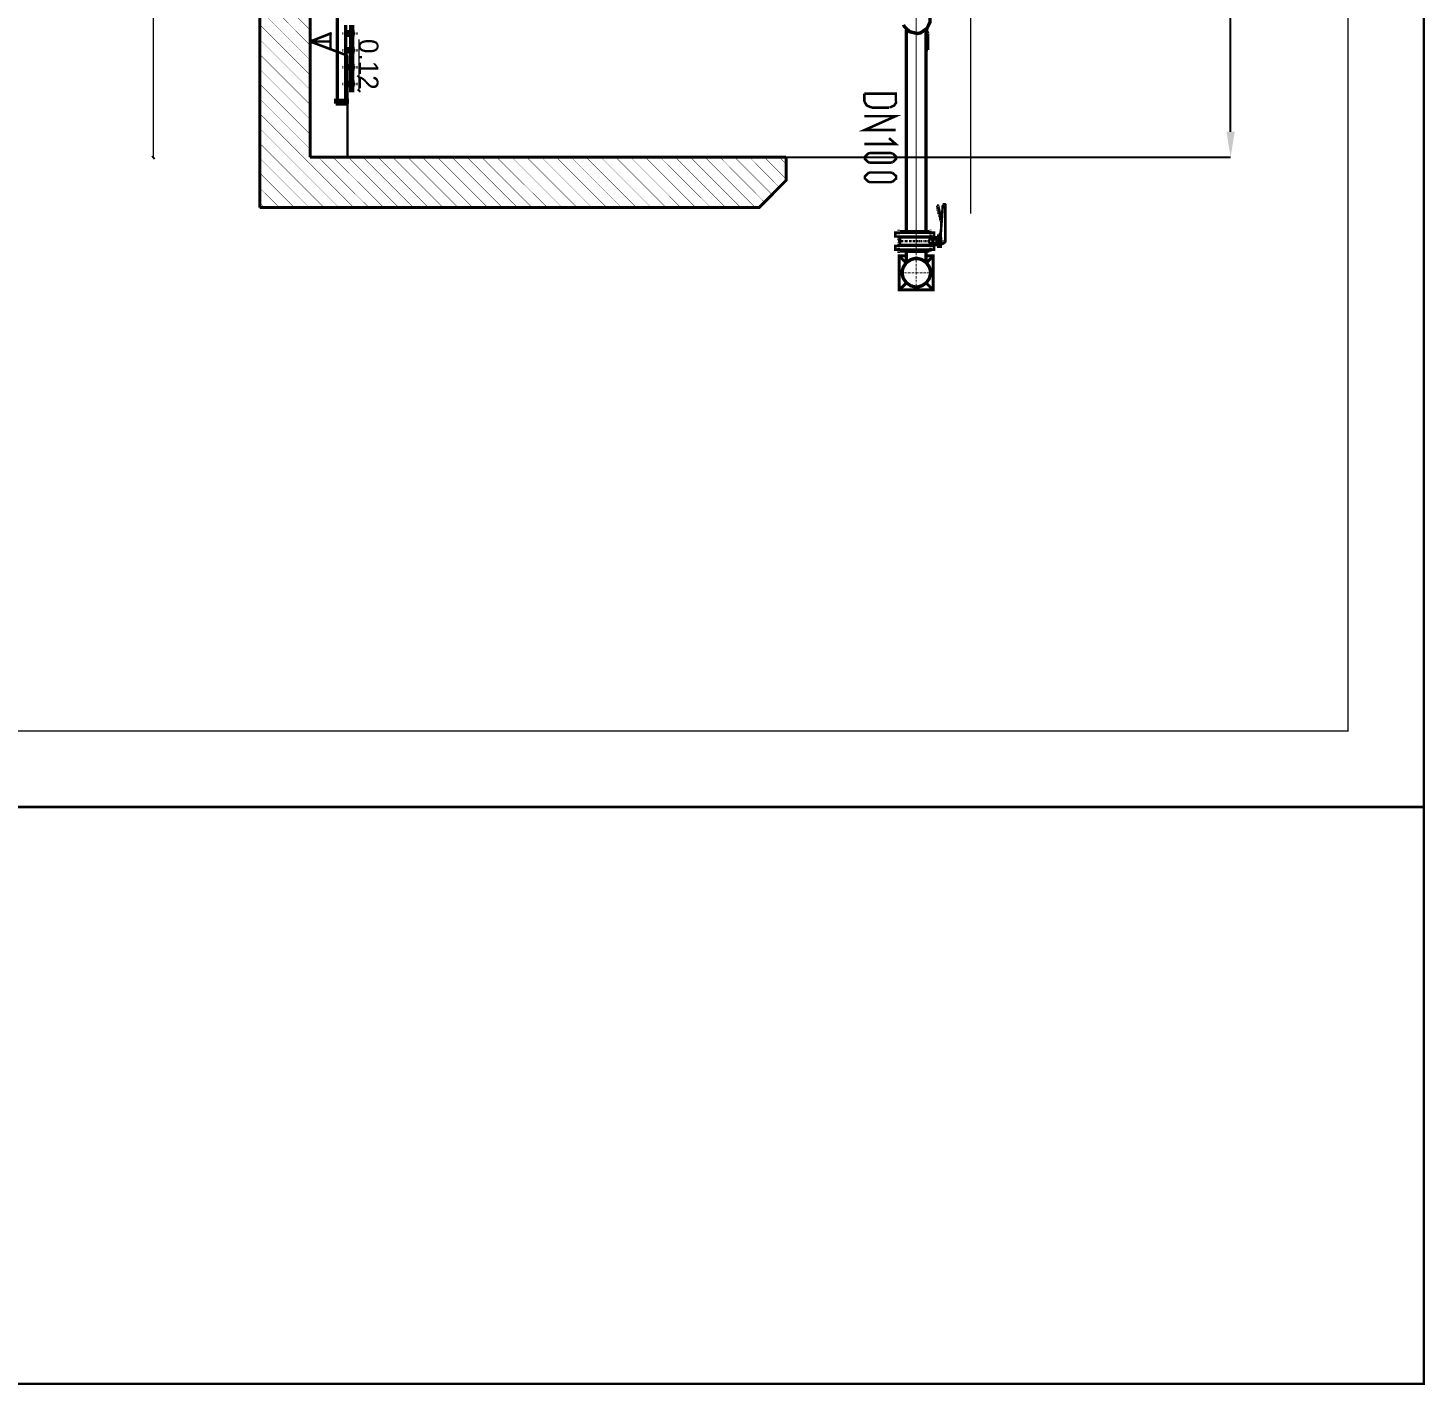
# Model space of a CAD drawing. Extents: x 0.4 to 11.4, y 0.4 to 16.2.
# Drawn here: x 5.86 to 11.35, y 0.39 to 5.72 of the extents above; entities that cross this region are included whole.
import ezdxf

# ---------------------------------------------------------------- set-up
doc = ezdxf.new("R2010")
doc.units = 0
doc.header["$MEASUREMENT"] = 0
doc.dimstyles.get("Standard").update_dxf_attribs({"dimtxt": 0.1, "dimasz": 0.1, "dimexe": 1.25, "dimexo": 0.625, "dimtad": 1, "dimtih": 1, "dimtxsty": 'Standard', "dimcen": 2.5, "dimazin": 3, "dimtfac": 1, "dimtmove": 0, "dimatfit": 3})

# ---------------------------------------------------------------- blocks, each defined once
blk = doc.blocks.new('_CLOSEDFILLED')
at = {"color": 0, "linetype": 'BYBLOCK'}
blk.add_solid([(-1, 0.164), (0, 0), (-1, -0.164)], dxfattribs=at)
blk = doc.blocks.new('*D6')
for p, q in [((9.5612, 12.8227), (10.5862, 12.8227)), ((10.5862, 9.3686), (10.5862, 12.7227)), ((10.5862, 5.3145), (10.5862, 8.6686)), ((8.8378, 5.2145), (10.5862, 5.2145))]:
    blk.add_line(p, q)
at = {"layer": 'Defpoints'}
for p in [(9.5612, 12.8227), (8.8378, 5.2145), (10.5862, 5.2145)]:
    blk.add_point(p, dxfattribs=at)
at = {"xscale": 0.1, "yscale": 0.1}
for p, rotation in [((10.5862, 12.8227), 90), ((10.5862, 5.2145), 270)]:
    blk.add_blockref('_CLOSEDFILLED', p, dxfattribs=dict(at, rotation=rotation))
at = {"insert": (10.5862, 9.0186), "char_height": 0.1, "attachment_point": 5, "rotation": 270}
blk.add_mtext('7500 mm', dxfattribs=at)

msp = doc.modelspace()

# ---------------------------------------------------------------- linework, layer by layer
at = {"color": 0}
for points, const_width in [([(11.3461, 0.39111), (11.3461, 16.1828), (0.3661, 16.1828), (0.3661, 0.39111), (11.3461, 0.39111)], 0.01), ([(11.0478, 2.95779), (11.0478, 15.8844), (0.66444, 15.8844), (0.68945, 2.95779), (11.0478, 2.95779)], 0.005), ([(9.43446, 5.02447), (9.43446, 5.02447)], 0.01), ([(9.26779, 4.90278), (9.29113, 4.90278), (9.29113, 4.9011), (9.39611, 4.9011), (9.39611, 4.90278), (9.41943, 4.90278), (9.41943, 4.91775), (9.39611, 4.91775), (9.39611, 4.92279), (9.29113, 4.92279), (9.29113, 4.91775), (9.26779, 4.91775), (9.26779, 4.90278)], 0.01), ([(9.28108, 4.92443), (9.28108, 4.92443)], 0.01), ([(9.28108, 4.90944), (9.28108, 4.90944)], 0.01), ([(9.28108, 4.88781), (9.28108, 4.88781)], 0.01), ([(9.28614, 4.89947), (9.43608, 4.89947), (9.43608, 4.86947), (9.28614, 4.86947), (9.28614, 4.89947)], 0.01), ([(9.40608, 4.88781), (9.40608, 4.88781)], 0.01), ([(9.44276, 4.90608), (9.43608, 4.90608), (9.43608, 4.86279), (9.44276, 4.86279), (9.44276, 4.90608)], 0.01), ([(9.44276, 4.86279), (9.44612, 4.86279), (9.44612, 4.91114), (9.44276, 4.91114), (9.44276, 4.86279)], 0.01), ([(9.44612, 4.87944), (9.44775, 4.87944), (9.44775, 4.88781), (9.44612, 4.88781), (9.44612, 4.87944)], 0.01), ([(9.26779, 4.8661), (9.29113, 4.8661), (9.29113, 4.86778), (9.39611, 4.86778), (9.39611, 4.8661), (9.41943, 4.8661), (9.41943, 4.85113), (9.39611, 4.85113), (9.39611, 4.84446), (9.29113, 4.84446), (9.29113, 4.85113), (9.26779, 4.85113), (9.26779, 4.8661)], 0.01), ([(9.28108, 4.88113), (9.28108, 4.88113)], 0.01), ([(9.28944, 4.88444), (9.28944, 4.88444)], 0.01), ([(9.30447, 4.88444), (9.30447, 4.88444)], 0.01), ([(9.38781, 4.84446), (9.31108, 4.84446), (9.38781, 4.84446)], 0.01333), ([(9.31944, 4.88444), (9.31944, 4.88444)], 0.01), ([(9.33442, 4.88444), (9.33442, 4.88444)], 0.01), ([(9.34944, 4.84446), (9.34944, 4.84446)], 0.00333), ([(9.40608, 4.88444), (9.40608, 4.88444)], 0.01), ([(9.40608, 4.88113), (9.40608, 4.88113)], 0.01), ([(9.40608, 4.83946), (9.40608, 4.83946)], 0.01), ([(9.42111, 4.88444), (9.42111, 4.88444)], 0.01), ([(9.43608, 4.88444), (9.43608, 4.88444)], 0.01), ([(9.45111, 4.88444), (9.45111, 4.88444)], 0.01), ([(9.40608, 4.76025), (9.40608, 4.76574), (9.40175, 4.78201), (9.38976, 4.79981), (9.37201, 4.81179), (9.35574, 4.81614), (9.35026, 4.81614), (9.34483, 4.81614), (9.32856, 4.81179), (9.31082, 4.79981), (9.29883, 4.78201), (9.29443, 4.76574), (9.29443, 4.76025), (9.29443, 4.75483), (9.29883, 4.73856), (9.31082, 4.72081), (9.32856, 4.70882), (9.34483, 4.70443), (9.35026, 4.70443), (9.35574, 4.70443), (9.37201, 4.70882), (9.38976, 4.72081), (9.40175, 4.73856), (9.40608, 4.75483), (9.40608, 4.76025)], 0.01333), ([(9.28276, 4.75944), (9.28276, 4.75944)], 0.00333), ([(9.34944, 4.74946), (9.34944, 4.74946)], 0.00333), ([(9.34944, 4.73443), (9.34944, 4.73443)], 0.00333), ([(9.34944, 4.71946), (9.34944, 4.71946)], 0.00333), ([(9.34944, 4.70443), (9.34944, 4.70443)], 0.00333), ([(9.34944, 4.69276), (9.34944, 4.69276)], 0.00333)]:
    msp.add_lwpolyline(points, close=True, dxfattribs=dict(at, const_width=const_width))
for points, const_width in [([(9.56108, 13.0211), (9.56446, 4.99278)], 0.005), ([(6.34944, 5.21446), (6.34944, 11.8294)], 0.005), ([(6.9661, 5.21446), (6.9661, 11.8294)], 0.01167), ([(6.76779, 5.01611), (6.76779, 11.7078)], 0.01167), ([(9.34944, 4.84446), (9.34944, 8.81446)], 0.00333), ([(6.76779, 5.91276), (6.9661, 5.71446)], 0.00167), ([(6.76779, 5.85444), (6.9661, 5.65446)], 0.00167), ([(6.76779, 5.79443), (6.9661, 5.59614)], 0.00167), ([(9.29986, 5.73546), (9.30225, 5.72944), (9.32411, 5.7079), (9.354, 5.70085), (9.36035, 5.70204), (9.36675, 5.70329), (9.39204, 5.72076), (9.40446, 5.74664), (9.40446, 5.75526), (9.40446, 5.76394), (9.39204, 5.78988), (9.36675, 5.80729), (9.36035, 5.80849), (9.354, 5.80974), (9.32411, 5.80268), (9.30225, 5.78114), (9.29986, 5.77507)], 0.01333), ([(6.76779, 5.73611), (6.9661, 5.53776)], 0.00167), ([(6.9661, 5.72944), (6.9661, 5.61111)], 0.01), ([(9.31108, 4.92279), (9.31108, 5.7161)], 0.01333), ([(9.38781, 4.92279), (9.38781, 5.7161)], 0.01333), ([(9.39111, 5.70111), (9.38781, 5.70942), (9.39279, 5.7111)], 0.01), ([(9.38781, 5.7161), (9.38943, 5.7111)], 0.01), ([(9.39111, 5.71946), (9.39279, 5.7111), (9.39611, 5.70281)], 0.01), ([(6.76779, 5.67779), (6.9661, 5.47944)], 0.00167), ([(7.05111, 5.70281), (6.9661, 5.66943)], 0.01), ([(7.1161, 5.61279), (6.9661, 5.66943)], 0.01), ([(6.9661, 5.66943), (7.05111, 5.66943)], 0.01), ([(7.04611, 5.63444), (7.04611, 5.70611)], 0.01), ([(7.15776, 5.47613), (7.15776, 5.52946), (7.15776, 5.67779)], 0.005), ([(9.39111, 5.70031), (9.39111, 5.70079), (9.3909, 5.7021), (9.39085, 5.70221)], 0.01), ([(9.39111, 5.63612), (9.39111, 5.69943)], 0.01), ([(9.39611, 5.70031), (9.39611, 5.70111), (9.39578, 5.70329), (9.39567, 5.7035)], 0.01), ([(9.39611, 5.63612), (9.39611, 5.69943)], 0.01), ([(6.76779, 5.61947), (6.9661, 5.42111)], 0.00167), ([(7.11279, 5.21278), (7.11279, 5.61279)], 0.01), ([(9.39111, 5.63612), (9.39611, 5.63612)], 0.01), ([(6.76779, 5.56108), (6.9661, 5.36279)], 0.00167), ([(6.76779, 5.50276), (6.9661, 5.30447)], 0.00167), ([(6.76779, 5.44444), (6.9661, 5.2461)], 0.00167), ([(9.14611, 5.46446), (9.14611, 5.43278)], 0.01), ([(9.26942, 5.43278), (9.26942, 5.46446), (9.16613, 5.46446), (9.14611, 5.46446)], 0.01), ([(6.76779, 5.38612), (7.13781, 5.01611)], 0.00167), ([(9.14779, 5.4336), (9.14779, 5.42964), (9.15588, 5.41775), (9.17046, 5.41114), (9.17529, 5.41114)], 0.01), ([(9.17443, 5.40944), (9.24278, 5.40944)], 0.01), ([(9.2436, 5.41114), (9.24849, 5.41114), (9.26307, 5.41775), (9.27111, 5.42964), (9.27111, 5.4336)], 0.01), ([(9.14611, 5.37608), (9.26942, 5.37608), (9.14611, 5.32113), (9.26942, 5.32113)], 0.01), ([(6.76779, 5.32781), (7.07943, 5.01611)], 0.00167), ([(9.24278, 5.28944), (9.26942, 5.26611), (9.16613, 5.26611), (9.14611, 5.26611)], 0.01), ([(6.76779, 5.26942), (7.02111, 5.01611)], 0.00167), ([(8.83778, 5.21446), (6.9661, 5.21446)], 0.01167), ([(8.24946, 5.01611), (8.73112, 5.01611), (8.83778, 5.12278), (8.83778, 5.21446)], 0.01167), ([(9.16146, 5.22803), (9.1594, 5.22738), (9.14779, 5.21582), (9.14779, 5.21197), (9.14779, 5.20796), (9.1594, 5.19656), (9.16146, 5.19586)], 0.01), ([(9.257, 5.22894), (9.24914, 5.23079), (9.16812, 5.23079), (9.16021, 5.22894)], 0.01), ([(9.25722, 5.19575), (9.25933, 5.19646), (9.27111, 5.20811), (9.27111, 5.21197), (9.27111, 5.21604), (9.25933, 5.22749), (9.25722, 5.22814)], 0.01), ([(6.76779, 5.2111), (6.96278, 5.01611)], 0.00167), ([(6.99778, 5.21446), (7.19775, 5.01611)], 0.00167), ([(7.0561, 5.21446), (7.25612, 5.01611)], 0.00167), ([(7.1161, 5.21446), (7.31446, 5.01611)], 0.00167), ([(7.17443, 5.21446), (7.37278, 5.01611)], 0.00167), ([(7.23281, 5.21446), (7.4311, 5.01611)], 0.00167), ([(7.29113, 5.21446), (7.48942, 5.01611)], 0.00167), ([(7.34944, 5.21446), (7.54779, 5.01611)], 0.00167), ([(7.40776, 5.21446), (7.60612, 5.01611)], 0.00167), ([(7.4661, 5.21446), (7.66444, 5.01611)], 0.00167), ([(7.52447, 5.21446), (7.72276, 5.01611)], 0.00167), ([(7.58279, 5.21446), (7.78108, 5.01611)], 0.00167), ([(7.64111, 5.21446), (7.83946, 5.01611)], 0.00167), ([(7.69943, 5.21446), (7.89947, 5.01611)], 0.00167), ([(7.75944, 5.21446), (7.95779, 5.01611)], 0.00167), ([(7.81776, 5.21446), (8.01611, 5.01611)], 0.00167), ([(7.87608, 5.21446), (8.07443, 5.01611)], 0.00167), ([(7.93446, 5.21446), (8.13276, 5.01611)], 0.00167), ([(7.99278, 5.21446), (8.19114, 5.01611)], 0.00167), ([(8.05111, 5.21446), (8.24946, 5.01611)], 0.00167), ([(8.10943, 5.21446), (8.30778, 5.01611)], 0.00167), ([(8.16775, 5.21446), (8.3661, 5.01611)], 0.00167), ([(8.22613, 5.21446), (8.42443, 5.01611)], 0.00167), ([(8.28444, 5.21446), (8.48281, 5.01611)], 0.00167), ([(8.34278, 5.21446), (8.54275, 5.01611)], 0.00167), ([(8.40278, 5.21446), (8.60113, 5.01611)], 0.00167), ([(8.4611, 5.21446), (8.65944, 5.01611)], 0.00167), ([(8.51942, 5.21446), (8.71778, 5.01611)], 0.00167), ([(8.57781, 5.21446), (8.75276, 5.03776)], 0.00167), ([(8.63613, 5.21446), (8.78276, 5.06776)], 0.00167), ([(8.69444, 5.21446), (8.81108, 5.09614)], 0.00167), ([(8.75276, 5.21446), (8.83778, 5.12944)], 0.00167), ([(8.81108, 5.21446), (8.83778, 5.18778)], 0.00167), ([(9.16021, 5.19493), (9.16812, 5.19314), (9.24914, 5.19314), (9.257, 5.19493)], 0.01), ([(6.76779, 5.15278), (6.90446, 5.01611)], 0.00167), ([(9.16146, 5.15136), (9.1594, 5.15072), (9.14779, 5.13917), (9.14779, 5.13525), (9.14779, 5.13124), (9.1594, 5.1199), (9.16146, 5.11919)], 0.01), ([(9.257, 5.15229), (9.24914, 5.15414), (9.16812, 5.15414), (9.16021, 5.15229)], 0.01), ([(9.16021, 5.11828), (9.16812, 5.11649), (9.24914, 5.11649), (9.257, 5.11828)], 0.01), ([(9.25722, 5.11908), (9.25933, 5.11979), (9.27111, 5.1314), (9.27111, 5.13525), (9.27111, 5.13932), (9.25933, 5.15082), (9.25722, 5.15147)], 0.01), ([(6.76779, 5.09278), (6.84614, 5.01611)], 0.00167), ([(8.30279, 5.01611), (6.76779, 5.01611)], 0.01167), ([(6.76779, 5.03444), (6.78776, 5.01611)], 0.00167), ([(9.43278, 5.02279), (9.43278, 5.01779)], 0.01), ([(9.43278, 5.01824), (9.43283, 5.01812), (9.43311, 5.01699), (9.43317, 5.01687)], 0.01), ([(9.43278, 5.01611), (9.43446, 5.01281)], 0.01), ([(9.43451, 5.00786), (9.43446, 5.0076), (9.435, 5.00499), (9.43511, 5.00472)], 0.01), ([(9.43522, 5.02442), (9.43506, 5.02442), (9.43446, 5.02365), (9.43446, 5.02354)], 0.01), ([(9.43446, 5.00944), (9.43446, 5.00613)], 0.01), ([(9.43446, 5.00276), (9.43778, 4.99946)], 0.01), ([(9.43608, 5.02382), (9.43608, 5.02393), (9.43533, 5.02447), (9.43522, 5.02442)], 0.01), ([(9.43604, 5.01107), (9.43608, 5.01129), (9.43588, 5.01351), (9.43576, 5.01367)], 0.01), ([(9.44943, 4.96778), (9.43608, 5.02279)], 0.01), ([(9.43778, 4.99778), (9.43778, 4.99278)], 0.01), ([(9.43946, 4.99832), (9.43951, 4.99854), (9.43896, 5.00071), (9.43881, 5.00087)], 0.01), ([(9.44612, 4.91114), (9.45443, 5.0261)], 0.01), ([(9.45861, 5.02946), (9.45801, 5.02946), (9.45617, 5.02746), (9.45611, 5.02713)], 0.01), ([(9.45779, 5.02946), (9.4611, 5.02946)], 0.01), ([(9.46446, 5.02696), (9.46446, 5.02761), (9.46263, 5.02946), (9.46197, 5.02946)], 0.01), ([(9.46446, 5.0261), (9.46446, 4.88276)], 0.01), ([(9.43778, 4.99393), (9.43778, 4.99371), (9.43842, 4.99143), (9.43853, 4.99121)], 0.01), ([(9.43778, 4.98942), (9.44114, 4.98779)], 0.01), ([(9.44114, 4.98443), (9.44114, 4.97944)], 0.01), ([(9.44276, 4.98535), (9.44276, 4.98594), (9.44217, 4.98753), (9.442, 4.98768)], 0.01), ([(9.44276, 4.98019), (9.44282, 4.98004), (9.44347, 4.97803), (9.44358, 4.97786)], 0.01), ([(9.44276, 4.97775), (9.44444, 4.97444)], 0.01), ([(9.44444, 4.97276), (9.44444, 4.96778)], 0.01), ([(9.44444, 4.96892), (9.44444, 4.96869), (9.4451, 4.96642), (9.44521, 4.96619)], 0.01), ([(9.44444, 4.96446), (9.44612, 4.96278)], 0.01), ([(9.44607, 4.97331), (9.44612, 4.97358), (9.44547, 4.97586), (9.44532, 4.97601)], 0.01), ([(9.44775, 4.96181), (9.44781, 4.96208), (9.44715, 4.96419), (9.447, 4.96436)], 0.01), ([(9.44775, 4.9611), (9.44775, 4.95281)], 0.01), ([(9.44775, 4.95378), (9.44775, 4.95329), (9.44819, 4.95182), (9.44824, 4.95167)], 0.01), ([(9.44775, 4.95111), (9.44943, 4.94943)], 0.01), ([(9.28108, 4.92947), (9.28108, 4.9311)], 0.01), ([(9.28108, 4.92611), (9.28108, 4.92779)], 0.01), ([(9.28108, 4.91444), (9.28108, 4.91613), (9.28108, 4.91775), (9.28108, 4.91943), (9.28108, 4.92111), (9.28108, 4.92279)], 0.01), ([(9.28108, 4.91114), (9.28108, 4.91276)], 0.01), ([(9.28108, 4.89947), (9.28108, 4.9011), (9.28108, 4.90278), (9.28108, 4.90446), (9.28108, 4.90608), (9.28108, 4.90776)], 0.01), ([(9.28108, 4.89442), (9.28108, 4.89611), (9.28108, 4.89779)], 0.01), ([(9.28108, 4.88781), (9.28108, 4.88943), (9.28108, 4.89111), (9.28108, 4.89279)], 0.01), ([(9.39779, 4.89947), (9.39779, 4.9011), (9.28944, 4.9011), (9.28944, 4.89947)], 0.01), ([(9.39611, 4.91775), (9.29113, 4.91775)], 0.01), ([(9.29113, 4.90278), (9.39611, 4.90278)], 0.01), ([(9.39779, 4.89279), (9.4011, 4.89111), (9.43608, 4.89111), (9.43608, 4.87776), (9.4011, 4.87776), (9.39779, 4.87608)], 0.01), ([(9.40608, 4.92779), (9.40608, 4.92947)], 0.01), ([(9.40608, 4.91775), (9.40608, 4.91943), (9.40608, 4.92111), (9.40608, 4.92279), (9.40608, 4.92443), (9.40608, 4.92611)], 0.01), ([(9.40608, 4.91276), (9.40608, 4.91444), (9.40608, 4.91613)], 0.01), ([(9.40608, 4.90278), (9.40608, 4.90446), (9.40608, 4.90608), (9.40608, 4.90776), (9.40608, 4.90944), (9.40608, 4.91114)], 0.01), ([(9.40608, 4.89779), (9.40608, 4.89947), (9.40608, 4.9011)], 0.01), ([(9.40608, 4.88781), (9.40608, 4.88943), (9.40608, 4.89111), (9.40608, 4.89279), (9.40608, 4.89442), (9.40608, 4.89611)], 0.01), ([(9.4611, 4.87776), (9.44775, 4.8711), (9.44612, 4.92279)], 0.01), ([(9.28444, 4.88444), (9.28276, 4.88444), (9.28108, 4.88444), (9.27946, 4.88444), (9.27778, 4.88444)], 0.01), ([(9.28108, 4.88113), (9.28108, 4.87944), (9.28108, 4.87776)], 0.01), ([(9.28108, 4.87608), (9.28108, 4.87446)], 0.01), ([(9.28108, 4.87278), (9.28108, 4.8711), (9.28108, 4.86947), (9.28108, 4.86778), (9.28108, 4.8661), (9.28108, 4.86442), (9.28108, 4.86279)], 0.01), ([(9.28108, 4.86111), (9.28108, 4.85943)], 0.01), ([(9.28108, 4.85781), (9.28108, 4.85612), (9.28108, 4.85444), (9.28108, 4.85275), (9.28108, 4.85113), (9.28108, 4.84944), (9.28108, 4.84776)], 0.01), ([(9.28108, 4.84614), (9.28108, 4.84446)], 0.01), ([(9.28108, 4.84278), (9.28108, 4.8411), (9.28108, 4.83946), (9.28108, 4.83778)], 0.01), ([(9.28776, 4.88444), (9.28614, 4.88444)], 0.01), ([(9.39779, 4.86947), (9.39779, 4.86778), (9.28944, 4.86778), (9.28944, 4.86947)], 0.01), ([(9.29943, 4.88444), (9.29779, 4.88444), (9.29611, 4.88444), (9.29443, 4.88444), (9.29275, 4.88444), (9.29113, 4.88444)], 0.01), ([(9.29113, 4.8661), (9.39611, 4.8661)], 0.01), ([(9.39611, 4.85113), (9.29113, 4.85113)], 0.01), ([(9.30279, 4.88444), (9.30111, 4.88444)], 0.01), ([(9.31446, 4.88444), (9.31278, 4.88444), (9.31108, 4.88444), (9.30946, 4.88444), (9.30778, 4.88444), (9.3061, 4.88444)], 0.01), ([(9.38781, 4.79943), (9.38781, 4.84446), (9.31108, 4.84446), (9.31108, 4.79943)], 0.01333), ([(9.31776, 4.88444), (9.31614, 4.88444)], 0.01), ([(9.32943, 4.88444), (9.32781, 4.88444), (9.32611, 4.88444), (9.32443, 4.88444), (9.32275, 4.88444), (9.32112, 4.88444)], 0.01), ([(9.33279, 4.88444), (9.33111, 4.88444)], 0.01), ([(9.34446, 4.88444), (9.34278, 4.88444), (9.3411, 4.88444), (9.33946, 4.88444), (9.33778, 4.88444), (9.3361, 4.88444)], 0.01), ([(9.34944, 4.88444), (9.34776, 4.88444), (9.34614, 4.88444)], 0.01), ([(9.35943, 4.88444), (9.35781, 4.88444), (9.35612, 4.88444), (9.35444, 4.88444), (9.35275, 4.88444), (9.35113, 4.88444)], 0.01), ([(9.34944, 4.84278), (9.34944, 4.8411)], 0.00333), ([(9.34944, 4.83946), (9.34944, 4.83778), (9.34944, 4.8361), (9.34944, 4.83442), (9.34944, 4.83279), (9.34944, 4.83111), (9.34944, 4.82943)], 0.00333), ([(9.36442, 4.88444), (9.36279, 4.88444), (9.36111, 4.88444)], 0.01), ([(9.37446, 4.88444), (9.37278, 4.88444), (9.3711, 4.88444), (9.36947, 4.88444), (9.36778, 4.88444), (9.3661, 4.88444)], 0.01), ([(9.37944, 4.88444), (9.37776, 4.88444), (9.37608, 4.88444)], 0.01), ([(9.38943, 4.88444), (9.38781, 4.88444), (9.38613, 4.88444), (9.38444, 4.88444), (9.38276, 4.88444), (9.38112, 4.88444)], 0.01), ([(9.39442, 4.88444), (9.39279, 4.88444), (9.39111, 4.88444)], 0.01), ([(9.40446, 4.88444), (9.40278, 4.88444), (9.4011, 4.88444), (9.39947, 4.88444), (9.39779, 4.88444), (9.39611, 4.88444)], 0.01), ([(9.40608, 4.88113), (9.40608, 4.87944), (9.40608, 4.87776), (9.40608, 4.87608), (9.40608, 4.87446)], 0.01), ([(9.40608, 4.87278), (9.40608, 4.8711)], 0.01), ([(9.40608, 4.86947), (9.40608, 4.86778), (9.40608, 4.8661), (9.40608, 4.86442), (9.40608, 4.86279), (9.40608, 4.86111), (9.40608, 4.85943)], 0.01), ([(9.40608, 4.85781), (9.40608, 4.85612)], 0.01), ([(9.40608, 4.85444), (9.40608, 4.85275), (9.40608, 4.85113), (9.40608, 4.84944), (9.40608, 4.84776), (9.40608, 4.84614), (9.40608, 4.84446)], 0.01), ([(9.40608, 4.84278), (9.40608, 4.8411)], 0.01), ([(9.40944, 4.88444), (9.40776, 4.88444)], 0.01), ([(9.41943, 4.88444), (9.41775, 4.88444), (9.41613, 4.88444), (9.41444, 4.88444), (9.41276, 4.88444), (9.41114, 4.88444)], 0.01), ([(9.42443, 4.88444), (9.42279, 4.88444)], 0.01), ([(9.43446, 4.88444), (9.43278, 4.88444), (9.4311, 4.88444), (9.42947, 4.88444), (9.42779, 4.88444), (9.42611, 4.88444)], 0.01), ([(9.43946, 4.88444), (9.43778, 4.88444)], 0.01), ([(9.44943, 4.88444), (9.44775, 4.88444), (9.44612, 4.88444), (9.44444, 4.88444), (9.44276, 4.88444), (9.44114, 4.88444)], 0.01), ([(9.45443, 4.88444), (9.45281, 4.88444)], 0.01), ([(9.4611, 4.88444), (9.45942, 4.88444), (9.45779, 4.88444), (9.45611, 4.88444)], 0.01), ([(9.46083, 4.87819), (9.46137, 4.87847), (9.46446, 4.88238), (9.46446, 4.88363)], 0.01), ([(9.31108, 4.82611), (9.28276, 4.82611), (9.28276, 4.69276), (9.41613, 4.69276), (9.41613, 4.82611), (9.38781, 4.82611)], 0.01167), ([(9.31108, 4.79779), (9.28276, 4.82611)], 0.01167), ([(9.34944, 4.82781), (9.34944, 4.82611)], 0.00333), ([(9.34944, 4.82443), (9.34944, 4.82275), (9.34944, 4.82113), (9.34944, 4.81944), (9.34944, 4.81776), (9.34944, 4.81614), (9.34944, 4.81446)], 0.00333), ([(9.34944, 4.81278), (9.34944, 4.81108)], 0.00333), ([(9.34944, 4.80946), (9.34944, 4.80778), (9.34944, 4.8061), (9.34944, 4.80447), (9.34944, 4.80279), (9.34944, 4.80111), (9.34944, 4.79943)], 0.00333), ([(9.34944, 4.79779), (9.34944, 4.79611)], 0.00333), ([(9.34944, 4.79443), (9.34944, 4.79275), (9.34944, 4.79113), (9.34944, 4.78944), (9.34944, 4.78776), (9.34944, 4.78614), (9.34944, 4.78444)], 0.00333), ([(9.34944, 4.78276), (9.34944, 4.78108)], 0.00333), ([(9.34944, 4.77946), (9.34944, 4.77778), (9.34944, 4.7761), (9.34944, 4.77447), (9.34944, 4.77279), (9.34944, 4.77111), (9.34944, 4.76942)], 0.00333), ([(9.41613, 4.82611), (9.38943, 4.79779)], 0.01167), ([(9.28444, 4.75944), (9.28614, 4.75944)], 0.00333), ([(9.28776, 4.75944), (9.28944, 4.75944), (9.29113, 4.75944), (9.29275, 4.75944), (9.29443, 4.75944), (9.29611, 4.75944), (9.29779, 4.75944)], 0.00333), ([(9.29943, 4.75944), (9.30111, 4.75944)], 0.00333), ([(9.30279, 4.75944), (9.30447, 4.75944), (9.3061, 4.75944), (9.30778, 4.75944), (9.30946, 4.75944), (9.31108, 4.75944), (9.31278, 4.75944)], 0.00333), ([(9.31446, 4.75944), (9.31614, 4.75944)], 0.00333), ([(9.31776, 4.75944), (9.31944, 4.75944), (9.32112, 4.75944), (9.32275, 4.75944), (9.32443, 4.75944), (9.32611, 4.75944), (9.32781, 4.75944)], 0.00333), ([(9.32943, 4.75944), (9.33111, 4.75944)], 0.00333), ([(9.33279, 4.75944), (9.33442, 4.75944), (9.3361, 4.75944), (9.33778, 4.75944), (9.33946, 4.75944), (9.3411, 4.75944), (9.34278, 4.75944)], 0.00333), ([(9.34446, 4.75944), (9.34614, 4.75944)], 0.00333), ([(9.34776, 4.75944), (9.34944, 4.75944), (9.35113, 4.75944), (9.35275, 4.75944), (9.35444, 4.75944), (9.35612, 4.75944), (9.35781, 4.75944)], 0.00333), ([(9.34944, 4.76779), (9.34944, 4.76611)], 0.00333), ([(9.34944, 4.76443), (9.34944, 4.76281), (9.34944, 4.76112), (9.34944, 4.75944), (9.34944, 4.75776), (9.34944, 4.75613), (9.34944, 4.75444)], 0.00333), ([(9.34944, 4.75276), (9.34944, 4.75108)], 0.00333), ([(9.34944, 4.74778), (9.34944, 4.7461), (9.34944, 4.74447), (9.34944, 4.74278), (9.34944, 4.7411), (9.34944, 4.73942)], 0.00333), ([(9.34944, 4.73779), (9.34944, 4.73611)], 0.00333), ([(9.34944, 4.73281), (9.34944, 4.73112), (9.34944, 4.72944), (9.34944, 4.72775), (9.34944, 4.72613), (9.34944, 4.72444)], 0.00333), ([(9.35943, 4.75944), (9.36111, 4.75944)], 0.00333), ([(9.36279, 4.75944), (9.36442, 4.75944), (9.3661, 4.75944), (9.36778, 4.75944), (9.36947, 4.75944), (9.3711, 4.75944), (9.37278, 4.75944)], 0.00333), ([(9.37446, 4.75944), (9.37608, 4.75944)], 0.00333), ([(9.37776, 4.75944), (9.37944, 4.75944), (9.38112, 4.75944), (9.38276, 4.75944), (9.38444, 4.75944), (9.38613, 4.75944), (9.38781, 4.75944)], 0.00333), ([(9.38943, 4.75944), (9.39111, 4.75944)], 0.00333), ([(9.39279, 4.75944), (9.39442, 4.75944), (9.39611, 4.75944), (9.39779, 4.75944), (9.39947, 4.75944), (9.4011, 4.75944), (9.40278, 4.75944)], 0.00333), ([(9.40446, 4.75944), (9.40608, 4.75944)], 0.00333), ([(9.40776, 4.75944), (9.40944, 4.75944), (9.41114, 4.75944), (9.41276, 4.75944), (9.41444, 4.75944), (9.41613, 4.75944)], 0.00333), ([(9.31108, 4.71946), (9.28276, 4.69276)], 0.01167), ([(9.34944, 4.72276), (9.34944, 4.72114)], 0.00333), ([(9.34944, 4.71778), (9.34944, 4.7161), (9.34944, 4.71446), (9.34944, 4.71278), (9.34944, 4.7111), (9.34944, 4.70942)], 0.00333), ([(9.34944, 4.70779), (9.34944, 4.70611)], 0.00333), ([(9.34944, 4.70281), (9.34944, 4.70111), (9.34944, 4.69943), (9.34944, 4.69775), (9.34944, 4.69613), (9.34944, 4.69444)], 0.00333), ([(9.41613, 4.69276), (9.38943, 4.71946)], 0.01167), ([(0.3661, 2.65944), (11.3461, 2.65944)], 0.01)]:
    msp.add_lwpolyline(points, dxfattribs=dict(at, const_width=const_width))
at = {"color": 173}
for points, const_width in [([(7.07275, 5.43778), (7.07275, 5.84278)], 0.01333), ([(7.10612, 5.43778), (7.10612, 5.73443)], 0.01333), ([(7.13276, 5.68778), (7.13444, 5.69114), (7.13444, 5.7111), (7.13276, 5.71278)], 0.01333), ([(7.09446, 5.70111), (7.09278, 5.70111), (7.0911, 5.70111)], 0.01), ([(7.09776, 5.70111), (7.09614, 5.70111)], 0.01), ([(7.10275, 5.70111), (7.10113, 5.70111), (7.09944, 5.70111)], 0.01), ([(7.10612, 5.70111), (7.10444, 5.70111)], 0.01), ([(7.10612, 5.69444), (7.10612, 5.70779), (7.12608, 5.70779)], 0.01333), ([(7.10612, 5.69444), (7.12608, 5.69444)], 0.01333), ([(7.11279, 5.70111), (7.11111, 5.70111), (7.10943, 5.70111), (7.10781, 5.70111), (7.10612, 5.70111)], 0.01), ([(7.11778, 5.70111), (7.1161, 5.70111), (7.11442, 5.70111), (7.11279, 5.70111)], 0.01), ([(7.12278, 5.70111), (7.1211, 5.70111), (7.11947, 5.70111)], 0.01), ([(7.12608, 5.70111), (7.12446, 5.70111)], 0.01), ([(7.13112, 5.70111), (7.12944, 5.70111), (7.12776, 5.70111)], 0.01), ([(7.13781, 5.70111), (7.13613, 5.70111), (7.13444, 5.70111), (7.13276, 5.70111), (7.13112, 5.70111)], 0.01), ([(7.14279, 5.70111), (7.14111, 5.70111), (7.13943, 5.70111), (7.13781, 5.70111)], 0.01), ([(7.14611, 5.70111), (7.14442, 5.70111)], 0.01), ([(7.1511, 5.70111), (7.14947, 5.70111), (7.14779, 5.70111)], 0.01), ([(7.15446, 5.70111), (7.15278, 5.70111)], 0.01), ([(7.09446, 5.63444), (7.09278, 5.63444), (7.0911, 5.63444)], 0.01), ([(7.09776, 5.63444), (7.09614, 5.63444)], 0.01), ([(7.10275, 5.63444), (7.10113, 5.63444), (7.09944, 5.63444)], 0.01), ([(7.10612, 5.63444), (7.10444, 5.63444)], 0.01), ([(7.10612, 5.62776), (7.10612, 5.64111), (7.12608, 5.64111)], 0.01333), ([(7.10612, 5.62776), (7.12608, 5.62776)], 0.01333), ([(7.11279, 5.63444), (7.11111, 5.63444), (7.10943, 5.63444), (7.10781, 5.63444), (7.10612, 5.63444)], 0.01), ([(7.11778, 5.63444), (7.1161, 5.63444), (7.11442, 5.63444), (7.11279, 5.63444)], 0.01), ([(7.12278, 5.63444), (7.1211, 5.63444), (7.11947, 5.63444)], 0.01), ([(7.12608, 5.63444), (7.12446, 5.63444)], 0.01), ([(7.13112, 5.63444), (7.12944, 5.63444), (7.12776, 5.63444)], 0.01), ([(7.13276, 5.62278), (7.13444, 5.62446), (7.13444, 5.64442), (7.13276, 5.64779)], 0.01333), ([(7.13781, 5.63444), (7.13613, 5.63444), (7.13444, 5.63444), (7.13276, 5.63444), (7.13112, 5.63444)], 0.01), ([(7.14279, 5.63444), (7.14111, 5.63444), (7.13943, 5.63444), (7.13781, 5.63444)], 0.01), ([(7.14611, 5.63444), (7.14442, 5.63444)], 0.01), ([(7.1511, 5.63444), (7.14947, 5.63444), (7.14779, 5.63444)], 0.01), ([(7.15446, 5.63444), (7.15278, 5.63444)], 0.01), ([(7.09446, 5.56776), (7.09278, 5.56776), (7.0911, 5.56776)], 0.01), ([(7.09776, 5.56776), (7.09614, 5.56776)], 0.01), ([(7.10275, 5.56776), (7.10113, 5.56776), (7.09944, 5.56776)], 0.01), ([(7.10612, 5.56776), (7.10444, 5.56776)], 0.01), ([(7.10612, 5.56278), (7.10612, 5.57443), (7.12608, 5.57443)], 0.01333), ([(7.10612, 5.56278), (7.12608, 5.56278)], 0.01333), ([(7.11279, 5.56776), (7.11111, 5.56776), (7.10943, 5.56776), (7.10781, 5.56776), (7.10612, 5.56776)], 0.01), ([(7.11778, 5.56776), (7.1161, 5.56776), (7.11442, 5.56776), (7.11279, 5.56776)], 0.01), ([(7.12278, 5.56776), (7.1211, 5.56776), (7.11947, 5.56776)], 0.01), ([(7.12608, 5.56776), (7.12446, 5.56776)], 0.01), ([(7.13112, 5.56776), (7.12944, 5.56776), (7.12776, 5.56776)], 0.01), ([(7.13276, 5.5561), (7.13444, 5.55778), (7.13444, 5.57781), (7.13276, 5.58111)], 0.01333), ([(7.13781, 5.56776), (7.13613, 5.56776), (7.13444, 5.56776), (7.13276, 5.56776), (7.13112, 5.56776)], 0.01), ([(7.14279, 5.56776), (7.14111, 5.56776), (7.13943, 5.56776), (7.13781, 5.56776)], 0.01), ([(7.14611, 5.56776), (7.14442, 5.56776)], 0.01), ([(7.1511, 5.56776), (7.14947, 5.56776), (7.14779, 5.56776)], 0.01), ([(7.15446, 5.56776), (7.15278, 5.56776)], 0.01), ([(7.09446, 5.50276), (7.09278, 5.50276), (7.0911, 5.50276)], 0.01), ([(7.09776, 5.50276), (7.09614, 5.50276)], 0.01), ([(7.10275, 5.50276), (7.10113, 5.50276), (7.09944, 5.50276)], 0.01), ([(7.10612, 5.50276), (7.10444, 5.50276)], 0.01), ([(7.10612, 5.4961), (7.10612, 5.50944), (7.12608, 5.50944)], 0.01333), ([(7.10612, 5.4961), (7.12608, 5.4961)], 0.01333), ([(7.11279, 5.50276), (7.11111, 5.50276), (7.10943, 5.50276), (7.10781, 5.50276), (7.10612, 5.50276)], 0.01), ([(7.11778, 5.50276), (7.1161, 5.50276), (7.11442, 5.50276), (7.11279, 5.50276)], 0.01), ([(7.12278, 5.50276), (7.1211, 5.50276), (7.11947, 5.50276)], 0.01), ([(7.12608, 5.50276), (7.12446, 5.50276)], 0.01), ([(7.13112, 5.50276), (7.12944, 5.50276), (7.12776, 5.50276)], 0.01), ([(7.13276, 5.48942), (7.13444, 5.49278), (7.13444, 5.51281), (7.13276, 5.51443)], 0.01333), ([(7.13781, 5.50276), (7.13613, 5.50276), (7.13444, 5.50276), (7.13276, 5.50276), (7.13112, 5.50276)], 0.01), ([(7.14279, 5.50276), (7.14111, 5.50276), (7.13943, 5.50276), (7.13781, 5.50276)], 0.01), ([(7.14611, 5.50276), (7.14442, 5.50276)], 0.01), ([(7.1511, 5.50276), (7.14947, 5.50276), (7.14779, 5.50276)], 0.01), ([(7.15446, 5.50276), (7.15278, 5.50276)], 0.01), ([(7.11279, 5.42443), (7.11279, 5.43778), (7.06614, 5.43778), (7.06614, 5.42443)], 0.01333), ([(7.11279, 5.42443), (7.06614, 5.42443)], 0.01333)]:
    msp.add_lwpolyline(points, dxfattribs=dict(at, const_width=const_width))
for points, const_width in [([(7.12608, 5.67443), (7.12608, 5.72775), (7.13276, 5.72775), (7.13276, 5.67443), (7.12608, 5.67443)], 0.01333), ([(7.08946, 5.70111), (7.08946, 5.70111)], 0.01), ([(7.10612, 5.70111), (7.10612, 5.70111)], 0.01), ([(7.11279, 5.70111), (7.11279, 5.70111)], 0.01), ([(7.12608, 5.60781), (7.12608, 5.66114), (7.13276, 5.66114), (7.13276, 5.60781), (7.12608, 5.60781)], 0.01333), ([(7.13112, 5.70111), (7.13112, 5.70111)], 0.01), ([(7.13781, 5.70111), (7.13781, 5.70111)], 0.01), ([(7.15446, 5.70111), (7.15446, 5.70111)], 0.01), ([(7.08946, 5.63444), (7.08946, 5.63444)], 0.01), ([(7.10612, 5.63444), (7.10612, 5.63444)], 0.01), ([(7.11279, 5.63444), (7.11279, 5.63444)], 0.01), ([(7.13112, 5.63444), (7.13112, 5.63444)], 0.01), ([(7.13781, 5.63444), (7.13781, 5.63444)], 0.01), ([(7.15446, 5.63444), (7.15446, 5.63444)], 0.01), ([(7.08946, 5.56776), (7.08946, 5.56776)], 0.01), ([(7.10612, 5.56776), (7.10612, 5.56776)], 0.01), ([(7.11279, 5.56776), (7.11279, 5.56776)], 0.01), ([(7.12608, 5.54275), (7.12608, 5.59446), (7.13276, 5.59446), (7.13276, 5.54275), (7.12608, 5.54275)], 0.01333), ([(7.13112, 5.56776), (7.13112, 5.56776)], 0.01), ([(7.13781, 5.56776), (7.13781, 5.56776)], 0.01), ([(7.15446, 5.56776), (7.15446, 5.56776)], 0.01), ([(7.08946, 5.50276), (7.08946, 5.50276)], 0.01), ([(7.10612, 5.50276), (7.10612, 5.50276)], 0.01), ([(7.11279, 5.50276), (7.11279, 5.50276)], 0.01), ([(7.12608, 5.47613), (7.12608, 5.52946), (7.13276, 5.52946), (7.13276, 5.47613), (7.12608, 5.47613)], 0.01333), ([(7.13112, 5.50276), (7.13112, 5.50276)], 0.01), ([(7.13781, 5.50276), (7.13781, 5.50276)], 0.01), ([(7.15446, 5.50276), (7.15446, 5.50276)], 0.01)]:
    msp.add_lwpolyline(points, close=True, dxfattribs=dict(at, const_width=const_width))
at = {"color": 0}
for points in [[(7.16276, 5.52279), (7.15278, 5.53444)], [(7.15278, 5.48112), (7.16276, 5.47114)], [(6.34446, 5.21946), (6.35444, 5.20779)]]:
    msp.add_lwpolyline(points, dxfattribs=at)

# ---------------------------------------------------------------- texts
msp.add_text('0.12', height=0.076667, rotation=270, dxfattribs=at).set_placement((7.15778, 5.67944))

# ---------------------------------------------------------------- dimensions: what is measured, and where the dimension line sits
at = {"linetype": 'Continuous'}
dim = msp.add_linear_dim(base=(10.58625, 5.21446), p1=(8.83778, 5.21446), p2=(9.56116, 12.8227), angle=90, text='7500 mm', dimstyle='Standard', dxfattribs=at)
dim.commit()
dim.dimension.update_dxf_attribs({"geometry": '*D6', "text_midpoint": (10.58625, 9.01858), "text_rotation": 270})

doc.saveas('drawing.dxf')
